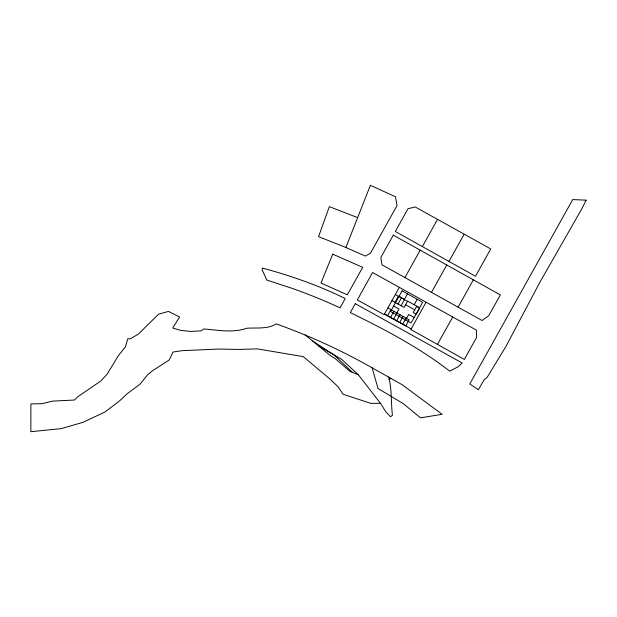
<?xml version="1.0" encoding="UTF-8"?>
<svg xmlns="http://www.w3.org/2000/svg" width="617" height="617" viewBox="0 0 617 617"><rect width="100%" height="100%" fill="white"/><g stroke="black" fill="none" stroke-linecap="round" stroke-linejoin="round"><path stroke-width="0.93" d="M345.875 247.479L370.385 185.308L395.505 196.777L397.024 205.584L370.493 253.147L365.38 256.078L344.564 246.923L318.557 236.681L329.339 206.656L357.636 217.631M399.338 287.383L384.136 314.639L357.328 299.978L372.575 272.513L476.417 330.141L476.486 337.653L464.346 359.402L410.822 329.532L426.062 302.207M404.914 277.557L420.192 250.155M422.367 246.584L437.538 219.374L490.739 248.929L475.491 276.246L395.335 231.498L408.014 208.747L415.125 206.934L437.538 219.374M387.515 315.727L390.908 309.641M394.98 302.338L398.381 296.253M390.561 317.423L393.954 311.338M398.027 304.034L401.42 297.949M395.975 314.516L399.022 309.048L393.607 306.024M407.505 293.839L404.451 299.314L399.037 296.291M393.6 319.12L396.993 313.035M401.065 305.731L404.459 299.646M396.646 320.817L400.04 314.732M399.685 322.514L403.078 316.428M402.724 324.21L406.125 318.125M405.708 319.945L408.762 314.477L414.177 317.5M414.192 304.744L417.239 299.268M416.776 306.186L413.236 312.518L416.274 314.215L419.668 308.138L416.629 306.441M431.491 292.358L446.754 264.994M448.968 261.438L464.169 234.175M437.461 344.379L452.716 317.007M458.107 307.181L473.347 279.848M388.911 379.632L390.977 378.414L402.199 384.769L442.158 414.3L420.516 417.832L403.395 403.734L378.044 388.525L372.113 367.832C341.54 350.41 309.372 335.748 276.231 323.886C267.763 329.362 256.533 327.527 246.839 328.244C232.671 333.165 218.217 330.095 203.733 328.954L201.165 330.859L190.869 331.422L181.02 330.434L172.691 328.051L179.601 316.984L168.456 311.423L158.538 314.192L138.324 334.167L130.064 338.895L127.835 338.679L125.39 346.893L118.086 356.048L107.227 374.079L100.779 381.021L77.449 396.97L74.564 400.017L52.468 401.127L42.234 403.672L30.896 403.904L30.85 431.692L61.075 428.645L82.902 422.36L104.936 412.025L119.528 400.919L126.979 393.908L140.005 384.229L147.517 374.881L152.206 370.956L169.297 359.896L172.968 352.045L182.03 350.68L218.958 349.037L238.139 349.438L257.343 348.89L303.232 356.618L329.617 378.745L338.155 386.844L343.091 394.263L370.74 403.348L380.504 403.31L385.386 411.192L390.476 416.76L392.435 415.256C390.9 402.539 392.003 389.589 388.725 377.141L372.113 367.832M380.504 403.31L358.354 374.797L349.916 371.311L335.154 358.562L330.542 355.754L305.083 334.8M419.606 307.767L407.644 301.088L404.112 307.428L391.942 300.641M395.335 294.556L407.505 301.343M405.608 304.744L414.732 309.834M387.869 307.945L409.164 319.822L405.77 325.907L384.476 314.03L411.161 328.923M388.725 377.141L390.977 378.414M318.819 346.098L341.671 359.387L358.354 374.797M312.75 341.108L334.19 355.037L352.338 372.306M262.557 268.125L262.109 269.698L266.775 280.041L292.419 288.455A549.215 549.215 0 0 1 331.877 304.142L340.067 307.821L345.25 298.543C318.819 285.586 290.969 275.745 262.557 268.125M332.725 254.142L320.994 283.018L347.325 294.833L362.68 267.346L332.725 254.142M586.15 200.163L581.638 209.124L539.374 283.188L505.932 346.469L487.183 377.303L484.075 379.91L478.368 389.759L469.784 383.951L572.73 199.576L586.15 200.163M355.269 303.687L350.325 312.603C384.892 329.524 419.213 347.502 449.731 371.164L458.277 366.675L462.164 362.997L355.269 303.687M393.307 235.146L380.851 257.466L381.946 264.786L482.07 320.516L488.687 315.804L500.348 294.918L393.307 235.146M402.091 290.815L390.553 311.492L411.123 322.969L422.66 302.291L402.091 290.815"/></g></svg>
